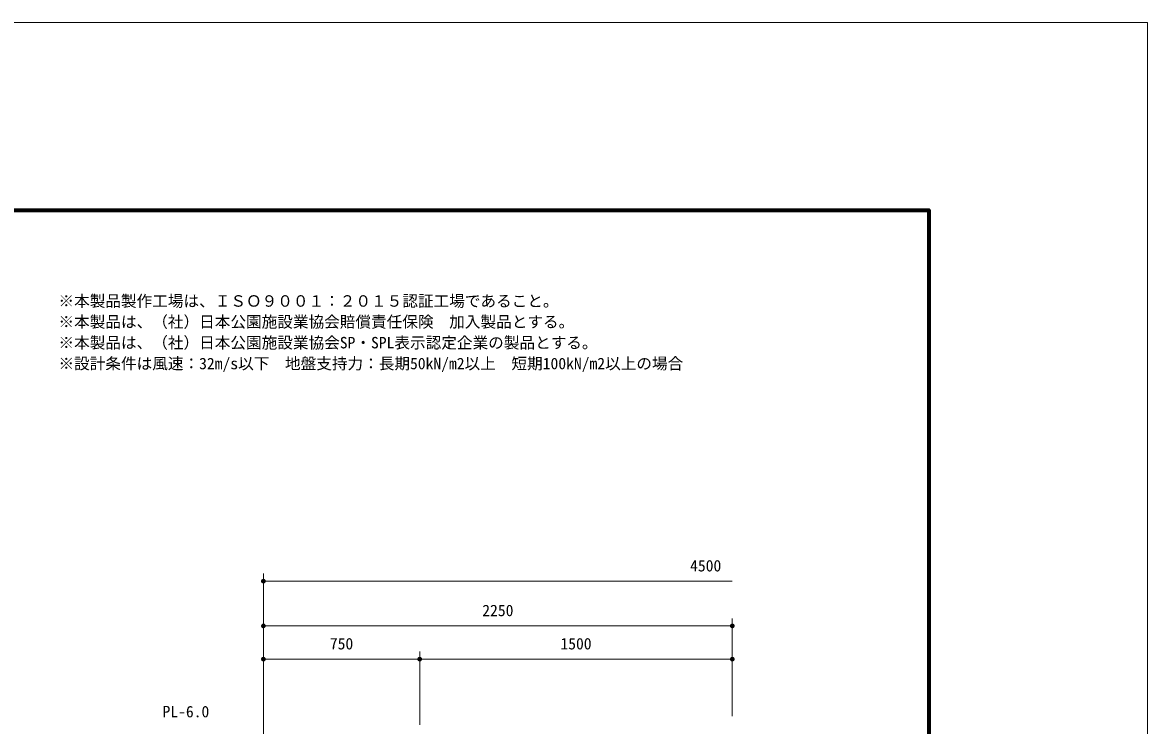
# Model space of a CAD drawing. Units: millimetres at full size, sheet at 1:50, with parts at other scales. Extents: x -1000 to 22000, y -750 to 15600.
# Drawn here: x 13003 to 22000, y 9979 to 15600 of the extents above; entities that cross this region are included whole.
import ezdxf
from ezdxf.enums import TextEntityAlignment as Align

# ---------------------------------------------------------------- set-up
doc = ezdxf.new("R2010")
doc.units = ezdxf.units.MM
doc.header["$LTSCALE"] = 50
for name, color, linetype, lineweight in [('D-STR-DIM', 7, 'Continuous', 13), ('D-STR-HTXT', 7, 'Continuous', 13), ('D-STR-TXT', 7, 'Continuous', 13), ('D-TTL', 7, 'Continuous', 70), ('V-nasSTD', 5, 'Continuous', 13)]:
    doc.layers.add(name, color=color, linetype=linetype, lineweight=lineweight)
doc.styles.add('ＭＳ ゴシック', font='')
doc.styles.get('ＭＳ ゴシック').set_extended_font_data('MS Gothic')

# ---------------------------------------------------------------- blocks, each defined once
blk = doc.blocks.new('filled_dot')
at = {"color": 0, "linetype": 'Continuous', "lineweight": -2, "const_width": 1.25}
blk.add_lwpolyline([(-0.625, 0, 1), (0.625, 0, 1)], format="xyb", close=True, dxfattribs=at)

msp = doc.modelspace()

# ---------------------------------------------------------------- linework, layer by layer
at = {"layer": 'D-STR-DIM'}
for p, q in [((14929.43, 7874.37), (14929.43, 11193.25)), ((14929.43, 11133.25), (18679.43, 11133.25)), ((14929.43, 7874.37), (14929.43, 10835.6)), ((18679.43, 10054.36), (18679.43, 10835.6)), ((14929.43, 10775.6), (18679.43, 10775.6)), ((14929.43, 7874.37), (14929.43, 10569.81)), ((16179.43, 9984.27), (16179.43, 10569.81)), ((16179.43, 9984.27), (16179.43, 10569.81)), ((18679.43, 10054.36), (18679.43, 10569.81)), ((14929.43, 10509.81), (16179.43, 10509.81)), ((16179.43, 10509.81), (18679.43, 10509.81))]:
    msp.add_line(p, q, dxfattribs=at)
at = {"layer": 'D-TTL'}
msp.add_lwpolyline([(750, 750), (750, 14100), (20250, 14100), (20250, 750)], close=True, dxfattribs=at)
at = {"layer": 'V-nasSTD'}
msp.add_lwpolyline([(-1000, -750), (-1000, 15600), (22000, 15600), (22000, -750)], close=True, dxfattribs=at)

# ---------------------------------------------------------------- block references
at = {"layer": 'D-STR-DIM', "xscale": 15, "yscale": 15}
for p in [(14929.43, 11133.25), (14929.43, 10775.6), (14929.43, 10509.81), (16179.43, 10509.81)]:
    msp.add_blockref('filled_dot', p, dxfattribs=at)
at = {"layer": 'D-STR-DIM', "xscale": 15, "yscale": 15, "rotation": 180}
for p in [(18679.43, 10775.6), (16179.43, 10509.81), (18679.43, 10509.81)]:
    msp.add_blockref('filled_dot', p, dxfattribs=at)

# ---------------------------------------------------------------- texts
at = {"layer": 'D-STR-DIM', "style": 'ＭＳ ゴシック'}
for s, p in [('4500', (18466.59, 11302.64)), ('2250', (16804.43, 10944.99)), ('750', (15554.43, 10679.2)), ('1500', (17429.43, 10679.2))]:
    msp.add_text(s, height=91.64, dxfattribs=at).set_placement(p, align=Align.TOP_CENTER)
at = {"layer": 'D-STR-HTXT', "style": 'ＭＳ ゴシック'}
msp.add_text('PL-6.0', height=91.64, dxfattribs=at).set_placement((14122.57, 10136.41), align=Align.TOP_LEFT)
at = {"layer": 'D-STR-TXT', "style": 'ＭＳ ゴシック'}
for s, p in [('※本製品製作工場は、ＩＳＯ９００１：２０１５認証工場であること。', (13290.31, 13419.35)), ('※本製品は、（社）日本公園施設業協会賠償責任保険\u3000加入製品とする。', (13290.31, 13252.69)), ('※本製品は、（社）日本公園施設業協会SP・SPL表示認定企業の製品とする。', (13290.31, 13086.02)), ('※設計条件は風速：32m/s以下\u3000地盤支持力：長期50kN/m2以上\u3000短期100kN/m2以上の場合\u3000', (13290.31, 12919.35))]:
    msp.add_text(s, height=91.64, dxfattribs=at).set_placement(p, align=Align.TOP_LEFT)

doc.saveas('drawing.dxf')
